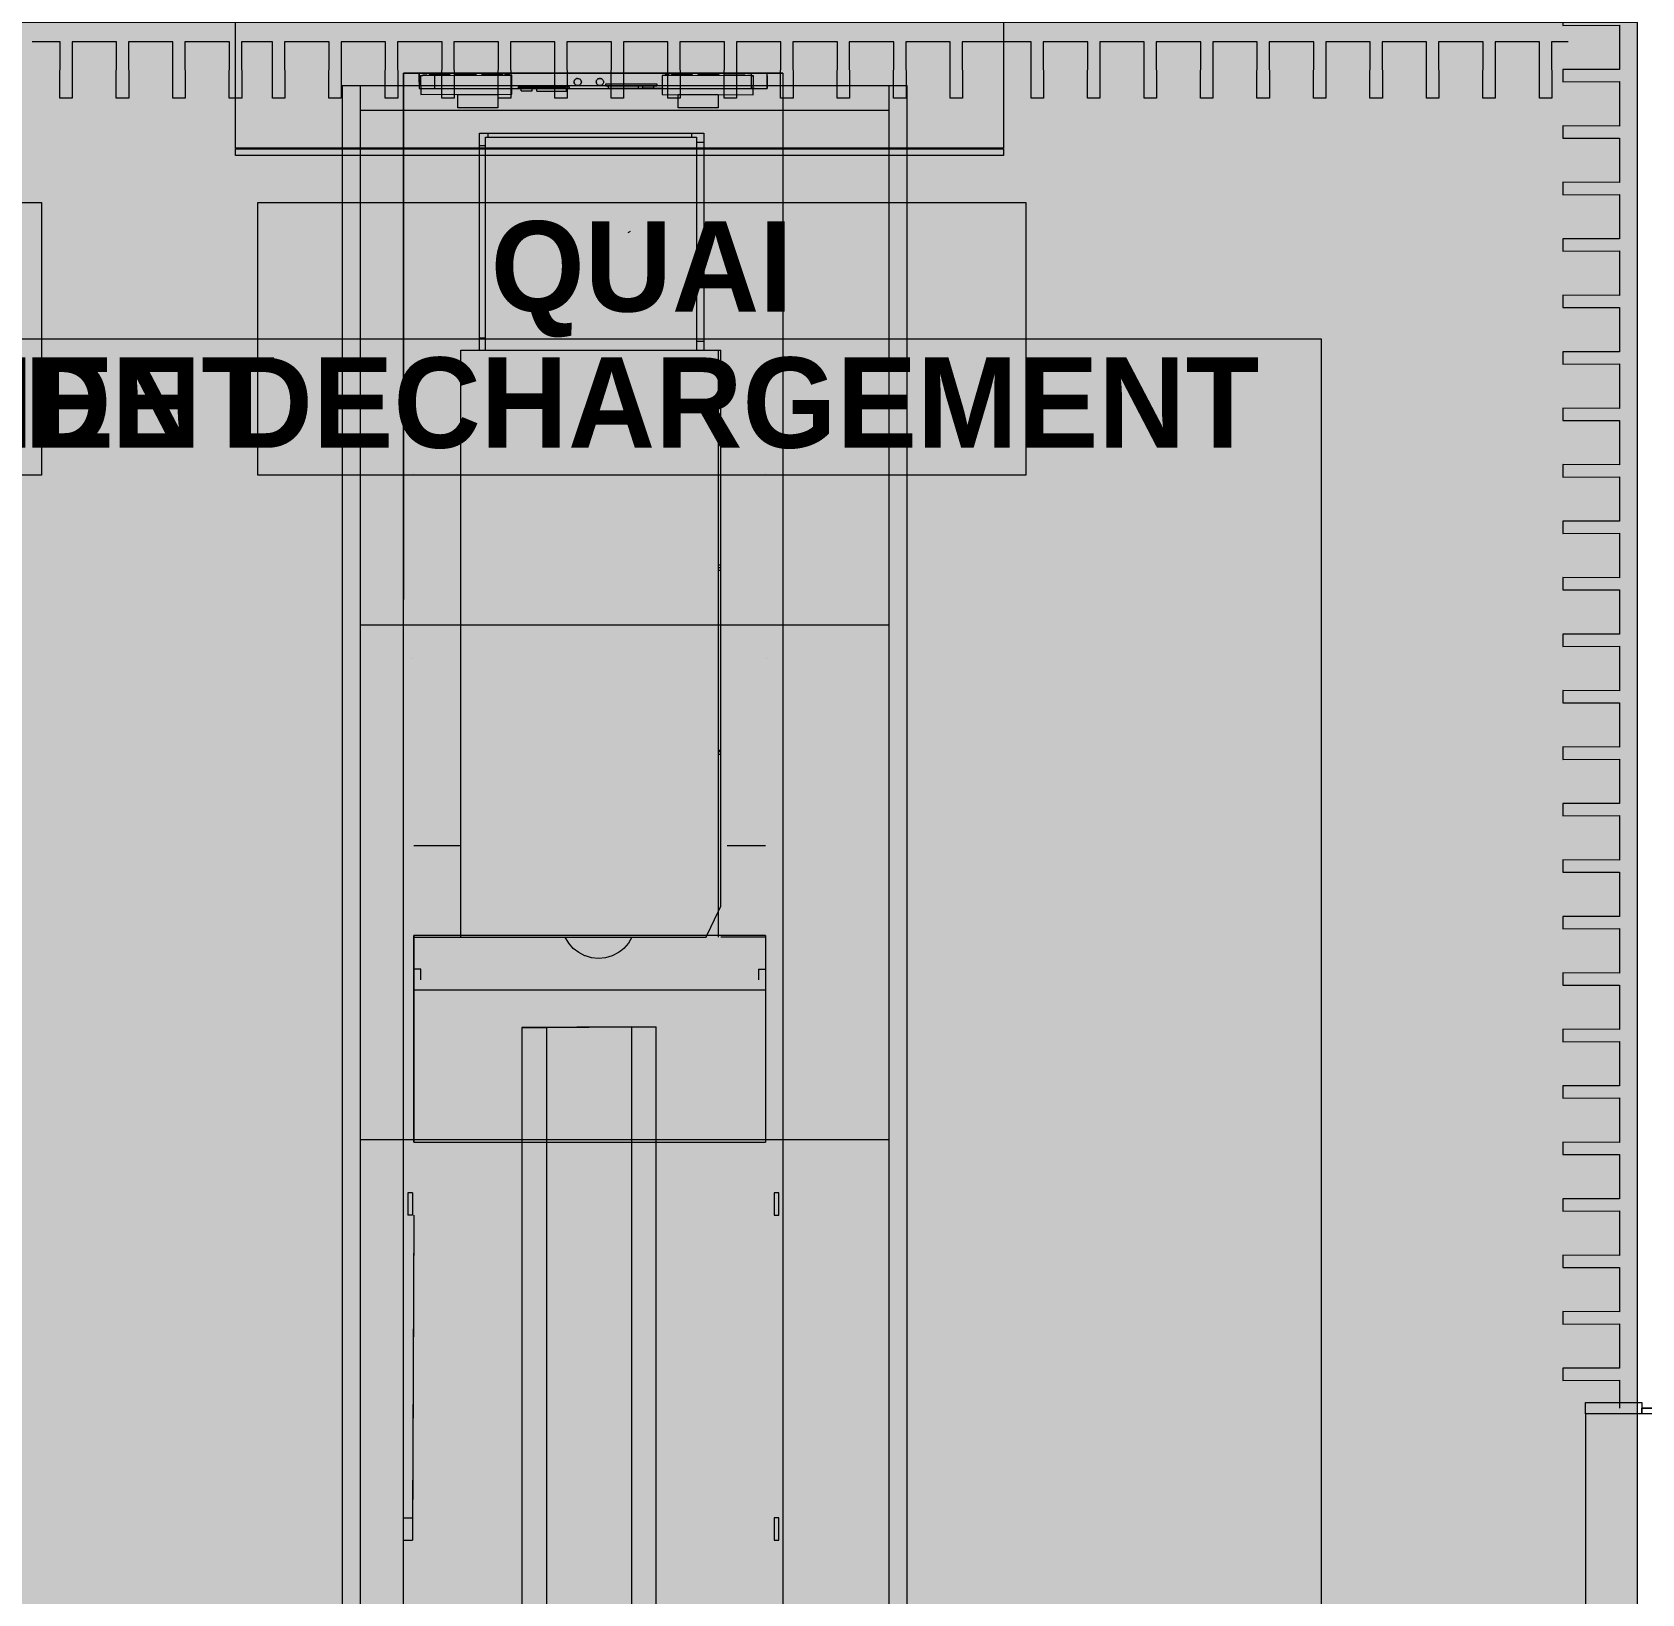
# Model space of a CAD drawing. Header units: millimetres. Extents: x -284281 to 1648660, y -821378 to -151356.
# Drawn here: x 212100 to 219225, y -195367 to -188453 of the extents above; entities that cross this region are included whole.
import ezdxf

# ---------------------------------------------------------------- set-up
doc = ezdxf.new("R2010")
doc.units = ezdxf.units.MM
doc.header["$MEASUREMENT"] = 0
doc.set_wipeout_variables(frame=1)
doc.linetypes.add('Traits', pattern=[282.222223, 141.111112, -141.111112])
doc.linetypes.add('Wipeout_Contour', pattern=[1000, 0, -1000])
for name, color, linetype in [('Cars', 7, 'Continuous'), ('Cotations - 1_100', 7, 'Continuous'), ('Fenêtres ARCHICAD', 7, 'Continuous'), ('Hachure', 7, 'Continuous'), ('Sols_ Dalles', 7, 'Continuous')]:
    doc.layers.add(name, color=color, linetype=linetype)
doc.styles.add('STYLE_GENERE_2', font='arial.ttf')
doc.styles.add('STYLE_GENERE_4', font='AGENCYB.TTF')
doc.dimstyles.new('STYLE_GENERE__1', dxfattribs={"dimtxt": 250, "dimasz": 190, "dimexe": 0.18, "dimexo": 0.0625, "dimgap": 0, "dimtad": 1, "dimtih": 1, "dimtoh": 1, "dimlfac": 0.001, "dimzin": 0, "dimdsep": 46, "dimtxsty": 'STYLE_GENERE_2', "dimblk": 'ARROWHEAD_6', "dimblk1": 'ARROWHEAD_6', "dimblk2": 'ARROWHEAD_6', "dimcen": 0.09, "dimse1": 1, "dimse2": 1, "dimclrd": 7, "dimclre": 7, "dimclrt": 7, "dimazin": 0, "dimtfac": 1, "dimtdec": 4, "dimtmove": 0, "dimatfit": 3, "dimfxl": 1, "dimtolj": 1, "dimtzin": 0, "dimarcsym": 0})

# ---------------------------------------------------------------- blocks, each defined once
blk = doc.blocks.new('Fenêtre 25_2')
at = {"layer": 'Fenêtres ARCHICAD', "color": 7, "linetype": 'Continuous', "lineweight": 5}
for p, q in [((-775, 480), (-825, 480)), ((-825, 480), (-825, 230)), ((-775, 480), (775, 480)), ((-775, 230), (-775, 480)), ((825, 480), (775, 480)), ((775, 480), (775, 230)), ((825, 230), (825, 480)), ((-825, 230), (-775, 230)), ((-825, 230), (-800, 230)), ((-825, 230), (-800, 230)), ((-775, 230), (-800, 230)), ((-800, 230), (-800, 0)), ((-800, 215), (-800, 230)), ((-800, 215), (-800, 230)), ((-800, 145), (-800, 215)), ((-800, 145), (-800, 215)), ((-800, 145), (-800, 215)), ((-800, 145), (-800, 215)), ((-775, 0), (-775, 230)), ((800, 230), (775, 230)), ((775, 230), (775, 0)), ((775, 230), (825, 230)), ((800, 0), (800, 230)), ((800, 215), (800, 230)), ((800, 215), (800, 230)), ((800, 230), (825, 230)), ((800, 230), (825, 230)), ((800, 145), (800, 215)), ((800, 145), (800, 215)), ((800, 145), (800, 215)), ((800, 145), (800, 215)), ((-800, 35), (-800, 145)), ((-800, 35), (-800, 145)), ((-800, 35), (-800, 145)), ((-800, 35), (-800, 145)), ((800, 35), (800, 145)), ((800, 35), (800, 145)), ((800, 35), (800, 145)), ((800, 35), (800, 145)), ((-800, 0), (-800, 35)), ((-800, 0), (-800, 35)), ((-800, 0), (-775, 0)), ((-800, -35), (-800, 0)), ((-800, -35), (-800, 0)), ((775, 0), (800, 0)), ((800, 0), (800, 35)), ((800, 0), (800, 35)), ((800, -35), (800, 0)), ((800, -35), (800, 0)), ((-800, -20), (800, -20)), ((-800, -50), (-800, -35)), ((-800, -50), (-800, -35)), ((-800, -50), (-800, -83.3)), ((800, -50), (800, -35)), ((800, -50), (800, -35)), ((800, -83.3), (800, -50)), ((-800, -83.3), (800, -83.3))]:
    blk.add_line(p, q, dxfattribs=at)
at = {"layer": 'Fenêtres ARCHICAD', "color": 7, "linetype": 'Traits', "lineweight": 5}
blk.add_line((-800, -50), (800, -50), dxfattribs=at)
at = {"color": 254, "linetype": 'Wipeout_Contour', "lineweight": 0, "ltscale": 3003.33026}
blk.add_wipeout([(-750, 0), (-750, -50), (750, -50), (750, 0)], dxfattribs=at).dxf.layer = 'Fenêtres ARCHICAD'
at = {"layer": 'Fenêtres ARCHICAD', "color": 7, "linetype": 'Continuous', "lineweight": 5}
for p, q in [((-800, 0), (-750, 0)), ((-750, 0), (-750, -50)), ((-750, 0), (750, 0)), ((750, -50), (750, 0)), ((750, 0), (800, 0)), ((-750, -50), (-800, -50)), ((-750, -25), (750, -25)), ((750, -50), (-750, -50)), ((800, -50), (750, -50))]:
    blk.add_line(p, q, dxfattribs=at)
blk = doc.blocks.new('Mur_4_1', base_point=(219225.5, -253395.6))
at = {"layer": 'Fenêtres ARCHICAD', "color": 7, "linetype": 'Continuous', "lineweight": 5, "xscale": -1, "zscale": 1000, "rotation": 90}
blk.add_blockref('Fenêtre 25_2', (219455.5, -195345.2), dxfattribs=at)
blk = doc.blocks.new('Loading-Equipment_Dock-shelters_NORSUD_Retractible-Gate')
at = {"color": 251, "linetype": 'Continuous', "lineweight": 5, "true_color": 0x5f5f5f, "flags": 128}
for points in [[(-1636.016, -30.00005), (-1635, -30.00005), (1635, -30.00005), (1636.016, -30.00005), (1641.756, -30.00005), (1647.626, -30.00005), (1653.553, -30.00005), (1659.454, -30.00005), (1665.239, -30.00005), (1670.814, -30.00005), (1676.084, -30.00005), (1680.962, -30.00005), (1685.37, -30.00005), (1689.244, -30.00005), (1692.538, -30.00005), (1695.224, -30.00005), (1697.296, -30.00005), (1698.762, -30.00005), (1699.648, -30.00005), (1700, -30.00005), (1699.992, 0), (1699.648, 0), (1698.762, 0), (1697.296, 0), (1695.224, 0), (1692.538, 0), (1689.244, 0), (1685.37, 0), (1680.962, 0), (1676.084, 0), (1670.814, 0), (1665.239, 0), (1659.454, 0), (1653.553, 0), (1647.626, 0), (1641.756, 0), (1636.016, 0), (1635, 0), (-1635, 0), (-1636.016, 0), (-1641.756, 0), (-1647.626, 0), (-1653.553, 0), (-1659.454, 0), (-1665.24, 0), (-1670.814, 0), (-1676.084, 0), (-1680.962, 0), (-1685.37, 0), (-1689.244, 0), (-1692.538, 0), (-1695.224, 0), (-1697.296, 0), (-1698.762, 0), (-1699.648, 0), (-1700, 0), (-1699.992, -30.00005), (-1699.648, -30.00005), (-1698.762, -30.00005), (-1697.296, -30.00005), (-1695.224, -30.00005), (-1692.538, -30.00005), (-1689.244, -30.00005), (-1685.37, -30.00005), (-1680.962, -30.00005), (-1676.084, -30.00005), (-1670.814, -30.00005), (-1665.24, -30.00005), (-1659.454, -30.00005), (-1653.553, -30.00005), (-1647.626, -30.00005), (-1641.756, -30.00005)], [(-1700, -596.3749), (1700, -596.3749), (1700, -33.00335), (-1700, -33.00335)]]:
    blk.add_lwpolyline(points, close=True, dxfattribs=at)
blk = doc.blocks.new('tir daf01')
at = {"layer": 'Cars', "color": 7, "linetype": 'Continuous', "lineweight": 13}
for p, q in [((11082.2, 1742.3), (1882.2, 1742.3)), ((4486.2, 1742.3), (4486.2, 1743.3)), ((4486.2, 1743.3), (6225.1, 1743.3)), ((4586.2, 1723.3), (4686.2, 1723.3)), ((4586.2, 1703.3), (4586.2, 1723.3)), ((4686.2, 1723.3), (4686.2, 1703.3)), ((6025.1, 1703.3), (6025.1, 1723.3)), ((6025.1, 1723.3), (6125.1, 1723.3)), ((6125.1, 1723.3), (6125.1, 1703.3)), ((6225.1, 1743.3), (6225.1, 1742.3)), ((11082.2, 1736), (11082.2, 1742.3)), ((11082.2, 1742.3), (11082.2, 62.3)), ((11082.2, 1706.5), (11082.2, 1718)), ((4686.2, 1703.3), (4586.2, 1703.3)), ((6125.1, 1703.3), (6025.1, 1703.3)), ((6349.7, 1181), (6349.7, 1664.4)), ((7024.2, 1664.4), (6349.7, 1664.4)), ((6349.7, 1664.4), (6349.7, 1664.4)), ((7024.2, 108.8), (7024.2, 1664.4)), ((7067.2, 1664.4), (7024.2, 1664.4)), ((7264.7, 1664.4), (7067.2, 1664.4)), ((7114.7, 1634.4), (7114.7, 1664.4)), ((7257.3, 1664.4), (7257.3, 1466.6)), ((7264.7, 1664.4), (7264.7, 1467.1)), ((7662.3, 1495.8), (7662.3, 1664.4)), ((7662.4, 1664.4), (7662.3, 1664.4)), ((7662.3, 1664.4), (7662.3, 1664.4)), ((8488.4, 1669.4), (8488.3, 1669.4)), ((8488.3, 1669.4), (8488.3, 1669.4)), ((9309.4, 1664.4), (9309.3, 1664.4)), ((9309.3, 1664.4), (9309.3, 1664.4)), ((11070.4, 1672.5), (11014.2, 1672.5)), ((11014.2, 1671.8), (11082.2, 1671.8)), ((11082.2, 1671.8), (11082.2, 1672.5)), ((11082.2, 1603), (11082.2, 1671.8)), ((7114.7, 1634.4), (7067.2, 1634.4)), ((10985.9, 1611), (11070.1, 1611.3)), ((10987.3, 1207.7), (10985.9, 1611)), ((11014.2, 1616.1), (11014.2, 1603)), ((11014.2, 1603), (11082.2, 1603)), ((11070.1, 1611.3), (11071.5, 1220.1)), ((11070.1, 1601.4), (11070.1, 1611.3)), ((11070.1, 1601.4), (11073.7, 1601.5)), ((11073.8, 1584.6), (11070.2, 1584.6)), ((11075.1, 1573.7), (11070.2, 1573.6)), ((11070.2, 1573.6), (11070.2, 1573.7)), ((11073.8, 1584.6), (11073.7, 1601.5)), ((11075.4, 1482.3), (11075.1, 1573.7)), ((11082.2, 200.8), (11082.2, 1603)), ((7257.3, 1456.4), (7264.7, 1456.4)), ((7264.7, 1467.1), (7264.7, 1466.6)), ((7264.7, 1466.6), (7264.7, 1456.4)), ((7264.7, 1456.4), (7264.7, 1405.8)), ((7264.7, 1405.8), (7372.1, 1456.4)), ((7264.7, 1456.4), (7372.1, 1456.4)), ((7372.1, 1456.4), (7393.8, 1466.6)), ((7372.1, 1456.4), (7662.3, 1456.4)), ((7393.8, 1466.6), (7662.3, 1466.6)), ((7662.3, 1466.6), (9855.2, 1466.6)), ((7662.3, 1456.4), (9855.2, 1456.4)), ((8067.3, 1456.4), (8067.3, 1466.6)), ((8079.3, 1456.4), (8079.3, 1466.6)), ((8083.3, 1466.6), (8083.3, 1456.4)), ((8881.3, 1456.4), (8881.3, 1466.6)), ((8893.3, 1456.4), (8893.3, 1466.6)), ((8904.3, 1466.6), (8904.3, 1456.4)), ((9702.3, 1456.4), (9702.3, 1466.6)), ((9714.3, 1456.4), (9714.3, 1466.6)), ((9714.3, 1456.4), (9714.3, 1466.6)), ((9855.2, 1456.4), (9855.2, 1466.6)), ((9855.2, 1391.2), (9855.2, 1456.4)), ((10929.1, 1455.2), (10929.1, 1278.2)), ((10987.1, 1455.2), (10929.1, 1455.2)), ((10987.1, 1278.2), (10987.1, 1455.2)), ((11070.6, 1482.3), (11075.4, 1482.3)), ((11075.8, 1458.7), (11070.6, 1458.7)), ((11076.1, 1367.4), (11075.8, 1458.7)), ((7257.3, 1402.4), (7264.7, 1405.8)), ((7257.3, 1073.5), (7257.3, 1402.4)), ((7264.7, 1405.8), (7264.7, 316.6)), ((9855.2, 1376.2), (9855.2, 1391.2)), ((10815.7, 1391.2), (9855.2, 1391.2)), ((9855.2, 1359.1), (9855.2, 1376.2)), ((9855.2, 425.7), (9855.2, 1359.1)), ((10798.5, 1359.1), (9855.2, 1359.1)), ((9894.8, 1359.1), (9894.8, 1391.2)), ((10776.1, 1359.1), (10776.1, 1391.2)), ((10798.5, 425.7), (10798.5, 1359.1)), ((10815.7, 398.6), (10815.7, 1391.2)), ((11071, 1367.4), (11076.1, 1367.4)), ((10815.7, 1337.5), (10798.5, 1337.5)), ((11075.9, 1340.1), (11071.1, 1340.1)), ((11076.2, 1248.8), (11075.9, 1340.1)), ((10929.1, 1278.2), (10987.1, 1278.2)), ((11014.2, 1211.9), (11014.2, 1100.6)), ((11071.4, 1248.7), (11076.2, 1248.8)), ((11075.6, 1236.9), (11071.4, 1236.9)), ((11075.7, 1220.1), (11071.5, 1220.1)), ((11071.5, 1220.1), (11071.5, 1208)), ((11075.7, 1220.1), (11075.6, 1236.9)), ((2061.3, 1181), (5557.2, 1181)), ((5557.2, 1181), (6025.1, 1181)), ((6025.1, 1181), (6349.7, 1181)), ((6349.7, 1072), (6349.7, 1181)), ((6349.7, 1181), (6860.3, 1181)), ((6860.3, 1072), (6860.3, 1181)), ((11071.5, 1208), (10987.3, 1207.7)), ((11015.2, 1170.6), (11015.2, 1122)), ((11015.2, 1170.6), (11026.2, 1170.6)), ((11026.2, 958.7), (11026.2, 1183.7)), ((11034.2, 1183.7), (11026.2, 1183.7)), ((11034.2, 958.7), (11034.2, 1183.7)), ((5557.2, 1072), (2061.3, 1072)), ((6025.1, 1072), (5557.2, 1072)), ((6349.7, 1072), (6025.1, 1072)), ((6349.7, 697.3), (6349.7, 1072)), ((6860.3, 1072), (6349.7, 1072)), ((6857.3, 697.3), (6860.3, 1072)), ((6860.3, 1072), (6857.3, 586.3)), ((7257.3, 1073.5), (7230.6, 1058.2)), ((7257.3, 778.5), (7257.3, 1073.5)), ((11014.2, 1106.4), (11014.2, 969.5)), ((11026.2, 1100.6), (11014.2, 1100.6)), ((11015.2, 1122), (11026.2, 1122)), ((7188.1, 1013.8), (7174, 986.4)), ((7195.2, 1022.7), (7188.1, 1013.8)), ((7207.2, 1038), (7195.2, 1022.7)), ((7230.6, 1058.2), (7207.2, 1038)), ((10380.5, 1065.2), (10374.8, 1055.3)), ((7165.3, 956.8), (7162.3, 926)), ((7174, 986.4), (7165.3, 956.8)), ((11014.2, 969.5), (11026.2, 969.5)), ((11026.2, 958.7), (11034.2, 958.7)), ((11027, 931.7), (11027.1, 932.6)), ((11027.5, 927.5), (11027.4, 928.5)), ((11027.5, 935.8), (11027.9, 936.7)), ((11029.1, 939.7), (11029.7, 940.4)), ((11031.6, 943), (11032.4, 943.5)), ((11035, 945.5), (11035.8, 945.9)), ((11038.8, 947.1), (11039.8, 947.2)), ((11043, 947.7), (11043.9, 947.5)), ((11047.1, 947.1), (11048, 946.7)), ((11051, 945.5), (11051.7, 944.9)), ((11054.3, 943), (11054.8, 942.2)), ((11056.8, 939.7), (11057.2, 938.8)), ((11058.4, 927.5), (11058, 926.6)), ((11058.4, 935.8), (11058.5, 934.9)), ((11059, 931.7), (11058.8, 930.7)), ((7162.3, 926), (7165.3, 895.3)), ((7165.3, 895.3), (7173.5, 867.5)), ((7173.5, 867.5), (7174, 865.7)), ((7174, 865.7), (7188.1, 838.3)), ((11029.1, 923.7), (11028.7, 924.5)), ((11031.6, 920.3), (11031.1, 921.1)), ((11035, 917.8), (11034.2, 918.4)), ((11038.8, 916.2), (11037.9, 916.6)), ((11043, 915.7), (11042, 915.8)), ((11047.1, 916.2), (11046.2, 916.1)), ((11051, 917.8), (11050.1, 917.4)), ((11054.3, 920.3), (11053.5, 919.8)), ((11056.8, 923.7), (11056.2, 922.9)), ((7188.1, 838.3), (7207.2, 814.1)), ((7207.2, 814.1), (7230.6, 793.9)), ((7230.6, 793.9), (7257.3, 778.5)), ((11002.2, 653.2), (11002.2, 784.3)), ((11002.2, 784.3), (11014.2, 784.3)), ((11022.2, 795.1), (11014.2, 795.1)), ((11022.2, 570.1), (11022.2, 795.1)), ((11027, 833.7), (11027.1, 834.6)), ((11027.5, 829.5), (11027.4, 830.5)), ((11027.5, 837.8), (11027.9, 838.7)), ((11029.1, 825.7), (11028.7, 826.5)), ((11029.1, 841.7), (11029.7, 842.4)), ((11031.6, 822.3), (11031.1, 823.1)), ((11031.6, 845), (11032.4, 845.5)), ((11035, 819.8), (11034.2, 820.4)), ((11035, 847.5), (11035.8, 847.9)), ((11038.8, 818.2), (11037.9, 818.6)), ((11038.8, 849.1), (11039.8, 849.2)), ((11043, 817.7), (11042, 817.8)), ((11043, 849.7), (11043.9, 849.5)), ((11047.1, 818.2), (11046.2, 818.1)), ((11047.1, 849.1), (11048, 848.7)), ((11051, 819.8), (11050.1, 819.4)), ((11051, 847.5), (11051.7, 846.9)), ((11054.3, 822.3), (11053.5, 821.8)), ((11054.3, 845), (11054.8, 844.2)), ((11056.8, 825.7), (11056.2, 824.9)), ((11056.8, 841.7), (11057.2, 840.8)), ((11058.4, 829.5), (11058, 828.6)), ((11058.4, 837.8), (11058.5, 836.9)), ((11059, 833.7), (11058.8, 832.7)), ((7257.3, 316.6), (7257.3, 778.5)), ((11014.2, 780.6), (11014.2, 570.1)), ((2061.3, 697.3), (5557.2, 697.3)), ((5557.2, 697.3), (6025.1, 697.3)), ((6025.1, 697.3), (6349.7, 697.3)), ((6349.7, 586.3), (6349.7, 697.3)), ((6349.7, 697.3), (6857.3, 697.3)), ((6857.3, 586.3), (6857.3, 697.3)), ((11002.2, 653.2), (11014.2, 653.2)), ((5557.2, 586.3), (2061.3, 586.3)), ((6025.1, 586.3), (5557.2, 586.3)), ((6349.7, 586.3), (6025.1, 586.3)), ((6349.7, 108.8), (6349.7, 586.3)), ((6857.3, 586.3), (6349.7, 586.3)), ((11003.2, 583.2), (11003.2, 631.8)), ((11003.2, 631.8), (11014.2, 631.8)), ((11003.2, 583.2), (11014.2, 583.2)), ((11022.2, 570.1), (11014.2, 570.1)), ((10987.1, 138.5), (10988.6, 541.9)), ((10988.6, 541.9), (11072.8, 541.6)), ((11071.4, 148.1), (11072.8, 541.6)), ((11072.7, 512.6), (11076.9, 512.6)), ((11077.5, 500.8), (11072.7, 500.8)), ((11077, 529.5), (11072.8, 529.5)), ((11076.9, 512.6), (11077, 529.5)), ((11077.2, 409.4), (11077.5, 500.8)), ((10798.5, 437.3), (10815.7, 437.3)), ((10987.1, 480.5), (10929.1, 480.5)), ((10929.1, 480.5), (10929.1, 303.5)), ((10987.1, 303.5), (10987.1, 480.5)), ((9855.2, 398.6), (9855.2, 425.7)), ((9855.2, 425.7), (10798.5, 425.7)), ((9855.2, 398.6), (10815.7, 398.6)), ((9855.2, 316.6), (9855.2, 398.6)), ((9909.2, 425.7), (9909.2, 398.6)), ((10761.7, 398.6), (10761.7, 425.7)), ((11077.4, 382.2), (11072.2, 382.2)), ((11077.2, 409.4), (11072.3, 409.5)), ((11077.1, 290.8), (11077.4, 382.2)), ((7257.3, 108.6), (7257.3, 316.6)), ((7257.3, 316.6), (7264.7, 316.6)), ((7264.7, 316.6), (7264.7, 108.6)), ((7264.7, 316.6), (7662.3, 316.6)), ((7662.3, 316.6), (9855.2, 316.6)), ((7662.3, 108.6), (7662.3, 316.6)), ((7662.4, 316.6), (7662.3, 316.6)), ((7662.3, 316.6), (7662.3, 316.6)), ((10929.1, 303.5), (10987.1, 303.5)), ((11077.1, 290.8), (11071.9, 290.8)), ((11076.7, 267.3), (11071.8, 267.3)), ((11076.4, 175.9), (11076.7, 267.3)), ((11014.2, 184.6), (11014.2, 200.8)), ((11014.2, 187.9), (11014.2, 200.8)), ((11014.2, 200.8), (11082.2, 200.8)), ((11014.2, 160.5), (11014.2, 184.6)), ((11071.4, 138.2), (11071.4, 148.1)), ((11075, 148.1), (11071.4, 148.1)), ((11076.4, 175.9), (11071.5, 175.9)), ((11071.5, 175.7), (11071.5, 175.9)), ((11075, 165), (11071.5, 165)), ((11075, 148.1), (11075, 165)), ((11082.2, 132), (11082.2, 200.8)), ((6025.1, 108.8), (4586.2, 102.3)), ((4586.2, 62.3), (4586.2, 102.3)), ((4686.2, 102.3), (4586.2, 102.3)), ((6025.1, 108.8), (4686.2, 102.3)), ((4686.2, 62.3), (4686.2, 102.3)), ((6025.1, 102.3), (6025.1, 82.3)), ((6125.1, 102.3), (6025.1, 102.3)), ((6125.1, 82.3), (6025.1, 82.3)), ((6125.1, 102.3), (6125.1, 82.3)), ((6349.7, 108.8), (7024.2, 108.8)), ((6349.7, 108.6), (6349.7, 108.8)), ((7024.2, 108.6), (6349.7, 108.6)), ((7067.2, 108.8), (7024.2, 108.6)), ((7024.2, 108.6), (7264.7, 108.6)), ((7067.2, 138.6), (7114.7, 138.6)), ((7264.7, 108.6), (7067.2, 108.8)), ((7114.7, 138.6), (7114.7, 108.8)), ((7264.7, 108.6), (7264.7, 108.6)), ((7662.4, 108.6), (7662.3, 108.6)), ((7662.3, 108.6), (7662.3, 108.6)), ((8488.3, 103.6), (8488.3, 103.6)), ((8488.3, 103.6), (8488.4, 103.6)), ((9309.3, 108.6), (9309.3, 108.6)), ((9309.3, 108.6), (9309.4, 108.6)), ((11071.4, 138.2), (10987.1, 138.5)), ((11042.4, 132), (11082.2, 132)), ((1882.2, 62.3), (11082.2, 62.3)), ((11082.2, 62.3), (8752, 62.3))]:
    blk.add_line(p, q, dxfattribs=at)
at = {"layer": 'Cars', "color": 7, "linetype": 'Continuous', "lineweight": 5}
for p, q in [((11082.2, 1742.3), (4212.5, 1742.3)), ((11082.2, 1736), (11082.2, 1742.3)), ((11082.2, 1718), (11082.2, 1736)), ((11082.2, 1706.5), (11082.2, 1718)), ((11014.2, 1671.9), (11014.2, 1672.5)), ((11014.2, 1672.5), (11070.4, 1672.5)), ((11014.2, 1616.1), (11014.2, 1671.9)), ((11070.4, 1672.5), (11082.2, 1672.5)), ((11082.2, 1672.5), (11082.2, 1706.5)), ((11014.2, 1211.9), (11014.2, 1616.1)), ((11014.2, 1106.4), (11014.2, 1211.9)), ((11014.2, 962.6), (11014.2, 1106.4)), ((11014.2, 780.6), (11014.2, 962.6)), ((11027.1, 932.6), (11027, 931.7)), ((11027, 931.7), (11027.4, 928.5)), ((11027.5, 935.8), (11027.1, 932.6)), ((11027.4, 928.5), (11027.5, 927.5)), ((11027.9, 936.7), (11027.5, 935.8)), ((11027.5, 927.5), (11028.7, 924.5)), ((11029.1, 939.7), (11027.9, 936.7)), ((11029.7, 940.4), (11029.1, 939.7)), ((11031.6, 943), (11029.7, 940.4)), ((11032.4, 943.5), (11031.6, 943)), ((11035, 945.5), (11032.4, 943.5)), ((11035.8, 945.9), (11035, 945.5)), ((11038.8, 947.1), (11035.8, 945.9)), ((11039.8, 947.2), (11038.8, 947.1)), ((11043, 947.7), (11039.8, 947.2)), ((11043.9, 947.5), (11043, 947.7)), ((11047.1, 947.1), (11043.9, 947.5)), ((11048, 946.7), (11047.1, 947.1)), ((11051, 945.5), (11048, 946.7)), ((11051.7, 944.9), (11051, 945.5)), ((11054.3, 943), (11051.7, 944.9)), ((11054.8, 942.2), (11054.3, 943)), ((11056.8, 939.7), (11054.8, 942.2)), ((11057.2, 938.8), (11056.8, 939.7)), ((11056.8, 923.7), (11058, 926.6)), ((11058.4, 935.8), (11057.2, 938.8)), ((11058, 926.6), (11058.4, 927.5)), ((11058.5, 934.9), (11058.4, 935.8)), ((11058.4, 927.5), (11058.8, 930.7)), ((11059, 931.7), (11058.5, 934.9)), ((11058.8, 930.7), (11059, 931.7)), ((11028.7, 924.5), (11029.1, 923.7)), ((11029.1, 923.7), (11031.1, 921.1)), ((11031.1, 921.1), (11031.6, 920.3)), ((11031.6, 920.3), (11034.2, 918.4)), ((11034.2, 918.4), (11035, 917.8)), ((11035, 917.8), (11037.9, 916.6)), ((11037.9, 916.6), (11038.8, 916.2)), ((11038.8, 916.2), (11042, 915.8)), ((11042, 915.8), (11043, 915.7)), ((11043, 915.7), (11046.2, 916.1)), ((11046.2, 916.1), (11047.1, 916.2)), ((11047.1, 916.2), (11050.1, 917.4)), ((11050.1, 917.4), (11051, 917.8)), ((11051, 917.8), (11053.5, 919.8)), ((11053.5, 919.8), (11054.3, 920.3)), ((11054.3, 920.3), (11056.2, 922.9)), ((11056.2, 922.9), (11056.8, 923.7)), ((11027.1, 834.6), (11027, 833.7)), ((11027, 833.7), (11027.4, 830.5)), ((11027.5, 837.8), (11027.1, 834.6)), ((11027.4, 830.5), (11027.5, 829.5)), ((11027.9, 838.7), (11027.5, 837.8)), ((11027.5, 829.5), (11028.7, 826.5)), ((11029.1, 841.7), (11027.9, 838.7)), ((11028.7, 826.5), (11029.1, 825.7)), ((11029.7, 842.4), (11029.1, 841.7)), ((11029.1, 825.7), (11031.1, 823.1)), ((11031.6, 845), (11029.7, 842.4)), ((11031.1, 823.1), (11031.6, 822.3)), ((11032.4, 845.5), (11031.6, 845)), ((11031.6, 822.3), (11034.2, 820.4)), ((11035, 847.5), (11032.4, 845.5)), ((11034.2, 820.4), (11035, 819.8)), ((11035.8, 847.9), (11035, 847.5)), ((11035, 819.8), (11037.9, 818.6)), ((11038.8, 849.1), (11035.8, 847.9)), ((11037.9, 818.6), (11038.8, 818.2)), ((11039.8, 849.2), (11038.8, 849.1)), ((11038.8, 818.2), (11042, 817.8)), ((11043, 849.7), (11039.8, 849.2)), ((11042, 817.8), (11043, 817.7)), ((11043.9, 849.5), (11043, 849.7)), ((11043, 817.7), (11046.2, 818.1)), ((11047.1, 849.1), (11043.9, 849.5)), ((11046.2, 818.1), (11047.1, 818.2)), ((11048, 848.7), (11047.1, 849.1)), ((11047.1, 818.2), (11050.1, 819.4)), ((11051, 847.5), (11048, 848.7)), ((11050.1, 819.4), (11051, 819.8)), ((11051.7, 846.9), (11051, 847.5)), ((11051, 819.8), (11053.5, 821.8)), ((11054.3, 845), (11051.7, 846.9)), ((11053.5, 821.8), (11054.3, 822.3)), ((11054.8, 844.2), (11054.3, 845)), ((11054.3, 822.3), (11056.2, 824.9)), ((11056.8, 841.7), (11054.8, 844.2)), ((11056.2, 824.9), (11056.8, 825.7)), ((11057.2, 840.8), (11056.8, 841.7)), ((11056.8, 825.7), (11058, 828.6)), ((11058.4, 837.8), (11057.2, 840.8)), ((11058, 828.6), (11058.4, 829.5)), ((11058.5, 836.9), (11058.4, 837.8)), ((11058.4, 829.5), (11058.8, 832.7)), ((11059, 833.7), (11058.5, 836.9)), ((11058.8, 832.7), (11059, 833.7)), ((11014.2, 477), (11014.2, 780.6)), ((11014.2, 187.9), (11014.2, 477)), ((11014.2, 184.6), (11014.2, 187.9)), ((11014.2, 160.5), (11014.2, 184.6)), ((11014.2, 132), (11014.2, 160.5)), ((11042.4, 132), (11014.2, 132)), ((11082.2, 132), (11042.4, 132)), ((11082.2, 121.6), (11082.2, 132)), ((11082.2, 86.5), (11082.2, 121.6)), ((11082.2, 80.6), (11082.2, 86.5)), ((11082.2, 62.3), (11082.2, 80.6)), ((1882.2, 62.3), (8752, 62.3)), ((8752, 62.3), (11082.2, 62.3))]:
    blk.add_line(p, q, dxfattribs=at)
blk = doc.blocks.new('Tôle profilée 25_13')
at = {"color": 7, "linetype": 'Continuous', "lineweight": 5}
for p, q in [((-250, 6134.7), (-250, 6122.5)), ((-250, 6122.5), (0, 6123.5)), ((0, 6123.5), (0, 5926.5)), ((-250, 5927.5), (-250, 5900)), ((0, 5926.5), (-250, 5927.5)), ((-250, 5900), (-250, 5872.5)), ((-250, 5872.5), (0, 5873.5)), ((0, 5873.5), (0, 5676.5)), ((-250, 5677.5), (-250, 5650)), ((0, 5676.5), (-250, 5677.5)), ((-250, 5650), (-250, 5622.5)), ((-250, 5622.5), (0, 5623.5)), ((0, 5623.5), (0, 5426.5)), ((-250, 5427.5), (-250, 5400)), ((0, 5426.5), (-250, 5427.5)), ((-250, 5400), (-250, 5372.5)), ((-250, 5372.5), (0, 5373.5)), ((0, 5373.5), (0, 5176.5)), ((-250, 5177.5), (-250, 5150)), ((0, 5176.5), (-250, 5177.5)), ((-250, 5150), (-250, 5122.5)), ((-250, 5122.5), (0, 5123.5)), ((0, 5123.5), (0, 4926.5)), ((-250, 4927.5), (-250, 4900)), ((0, 4926.5), (-250, 4927.5)), ((-250, 4900), (-250, 4872.5)), ((-250, 4872.5), (0, 4873.5)), ((0, 4873.5), (0, 4676.5)), ((-250, 4677.5), (-250, 4650)), ((0, 4676.5), (-250, 4677.5)), ((-250, 4650), (-250, 4622.5)), ((-250, 4622.5), (0, 4623.5)), ((0, 4623.5), (0, 4426.5)), ((-250, 4427.5), (-250, 4400)), ((0, 4426.5), (-250, 4427.5)), ((-250, 4400), (-250, 4372.5)), ((-250, 4372.5), (0, 4373.5)), ((0, 4373.5), (0, 4176.5)), ((-250, 4177.5), (-250, 4150)), ((0, 4176.5), (-250, 4177.5)), ((-250, 4150), (-250, 4122.5)), ((-250, 4122.5), (0, 4123.5)), ((0, 4123.5), (0, 3926.5)), ((-250, 3927.5), (-250, 3900)), ((0, 3926.5), (-250, 3927.5)), ((-250, 3900), (-250, 3872.5)), ((-250, 3872.5), (0, 3873.5)), ((0, 3873.5), (0, 3676.5)), ((-250, 3677.5), (-250, 3650)), ((0, 3676.5), (-250, 3677.5)), ((-250, 3650), (-250, 3622.5)), ((-250, 3622.5), (0, 3623.5)), ((0, 3623.5), (0, 3426.5)), ((-250, 3427.5), (-250, 3400)), ((0, 3426.5), (-250, 3427.5)), ((-250, 3400), (-250, 3372.5)), ((-250, 3372.5), (0, 3373.5)), ((0, 3373.5), (0, 3176.5)), ((-250, 3177.5), (-250, 3150)), ((0, 3176.5), (-250, 3177.5)), ((-250, 3150), (-250, 3122.5)), ((-250, 3122.5), (0, 3123.5)), ((0, 3123.5), (0, 2926.5)), ((-250, 2927.5), (-250, 2900)), ((0, 2926.5), (-250, 2927.5)), ((-250, 2900), (-250, 2872.5)), ((-250, 2872.5), (0, 2873.5)), ((0, 2873.5), (0, 2676.5)), ((-250, 2677.5), (-250, 2650)), ((0, 2676.5), (-250, 2677.5)), ((-250, 2650), (-250, 2622.5)), ((-250, 2622.5), (0, 2623.5)), ((0, 2623.5), (0, 2426.5)), ((-250, 2427.5), (-250, 2400)), ((0, 2426.5), (-250, 2427.5)), ((-250, 2400), (-250, 2372.5)), ((-250, 2372.5), (0, 2373.5)), ((0, 2373.5), (0, 2176.5)), ((-250, 2177.5), (-250, 2150)), ((0, 2176.5), (-250, 2177.5)), ((-250, 2150), (-250, 2122.5)), ((-250, 2122.5), (0, 2123.5)), ((0, 2123.5), (0, 1926.5)), ((-250, 1927.5), (-250, 1900)), ((0, 1926.5), (-250, 1927.5)), ((-250, 1900), (-250, 1872.5)), ((-250, 1872.5), (0, 1873.5)), ((0, 1873.5), (0, 1676.5)), ((-250, 1677.5), (-250, 1650)), ((0, 1676.5), (-250, 1677.5)), ((-250, 1650), (-250, 1622.5)), ((-250, 1622.5), (0, 1623.5)), ((0, 1623.5), (0, 1426.5)), ((-250, 1427.5), (-250, 1400)), ((0, 1426.5), (-250, 1427.5)), ((-250, 1400), (-250, 1372.5)), ((-250, 1372.5), (0, 1373.5)), ((0, 1373.5), (0, 1176.5)), ((-250, 1177.5), (-250, 1150)), ((0, 1176.5), (-250, 1177.5)), ((-250, 1150), (-250, 1122.5)), ((-250, 1122.5), (0, 1123.5)), ((0, 1123.5), (0, 926.5)), ((-250, 927.5), (-250, 900)), ((0, 926.5), (-250, 927.5)), ((-250, 900), (-250, 872.5)), ((-250, 872.5), (0, 873.5)), ((0, 873.5), (0, 676.5)), ((-250, 677.5), (-250, 650)), ((0, 676.5), (-250, 677.5)), ((-250, 650), (-250, 622.5)), ((-250, 622.5), (0, 623.5)), ((0, 623.5), (0, 426.5)), ((-250, 427.5), (-250, 400)), ((0, 426.5), (-250, 427.5)), ((-250, 400), (-250, 372.5)), ((-250, 372.5), (0, 373.5)), ((0, 373.5), (0, 176.5)), ((-250, 177.5), (-250, 150)), ((0, 176.5), (-250, 177.5)), ((-250, 150), (-250, 122.5)), ((-250, 122.5), (0, 123.5)), ((0, 123.5), (0, 0))]:
    blk.add_line(p, q, dxfattribs=at)
blk = doc.blocks.new('Tôle profilée 25_33')
at = {"color": 7, "linetype": 'Continuous', "lineweight": 5}
for p, q in [((-250, 927.5), (-250, 900)), ((0, 926.5), (-250, 927.5)), ((0, 942.2), (0, 926.5)), ((-250, 900), (-250, 872.5)), ((-250, 872.5), (0, 873.5)), ((0, 873.5), (0, 676.5)), ((-250, 677.5), (-250, 650)), ((0, 676.5), (-250, 677.5)), ((-250, 650), (-250, 622.5)), ((-250, 622.5), (0, 623.5)), ((0, 623.5), (0, 426.5)), ((-250, 427.5), (-250, 400)), ((0, 426.5), (-250, 427.5)), ((-250, 400), (-250, 372.5)), ((-250, 372.5), (0, 373.5)), ((0, 373.5), (0, 176.5)), ((-250, 177.5), (-250, 150)), ((0, 176.5), (-250, 177.5)), ((-250, 150), (-250, 122.5)), ((-250, 122.5), (0, 123.5)), ((0, 123.5), (0, 0))]:
    blk.add_line(p, q, dxfattribs=at)
blk = doc.blocks.new('Tôle profilée 25_34')
at = {"color": 7, "linetype": 'Continuous', "lineweight": 5}
for p, q in [((0, 2499.3), (0, 2426.5)), ((-250, 2427.5), (-250, 2400)), ((0, 2426.5), (-250, 2427.5)), ((-250, 2400), (-250, 2372.5)), ((-250, 2372.5), (0, 2373.5)), ((0, 2373.5), (0, 2176.5)), ((-250, 2177.5), (-250, 2150)), ((0, 2176.5), (-250, 2177.5)), ((-250, 2150), (-250, 2122.5)), ((-250, 2122.5), (0, 2123.5)), ((0, 2123.5), (0, 1926.5)), ((-250, 1927.5), (-250, 1900)), ((0, 1926.5), (-250, 1927.5)), ((-250, 1900), (-250, 1872.5)), ((-250, 1872.5), (0, 1873.5)), ((0, 1873.5), (0, 1676.5)), ((-250, 1677.5), (-250, 1650)), ((0, 1676.5), (-250, 1677.5)), ((-250, 1650), (-250, 1622.5)), ((-250, 1622.5), (0, 1623.5)), ((0, 1623.5), (0, 1426.5)), ((-250, 1427.5), (-250, 1400)), ((0, 1426.5), (-250, 1427.5)), ((-250, 1400), (-250, 1372.5)), ((-250, 1372.5), (0, 1373.5)), ((0, 1373.5), (0, 1176.5)), ((-250, 1177.5), (-250, 1150)), ((0, 1176.5), (-250, 1177.5)), ((-250, 1150), (-250, 1122.5)), ((-250, 1122.5), (0, 1123.5)), ((0, 1123.5), (0, 926.5)), ((-250, 927.5), (-250, 900)), ((0, 926.5), (-250, 927.5)), ((-250, 900), (-250, 872.5)), ((-250, 872.5), (0, 873.5)), ((0, 873.5), (0, 676.5)), ((-250, 677.5), (-250, 650)), ((0, 676.5), (-250, 677.5)), ((-250, 650), (-250, 622.5)), ((-250, 622.5), (0, 623.5)), ((0, 623.5), (0, 426.5)), ((-250, 427.5), (-250, 400)), ((0, 426.5), (-250, 427.5)), ((-250, 400), (-250, 372.5)), ((-250, 372.5), (0, 373.5)), ((0, 373.5), (0, 176.5)), ((-250, 177.5), (-250, 150)), ((0, 176.5), (-250, 177.5)), ((-250, 150), (-250, 122.5)), ((-250, 122.5), (0, 123.5)), ((0, 123.5), (0, 0))]:
    blk.add_line(p, q, dxfattribs=at)
blk = doc.blocks.new('Truck Elev 02 16')
at = {"layer": 'Cars', "color": 25, "linetype": 'Continuous', "lineweight": 5, "true_color": 0x9a6861}
for p, q in [((-3393.4, 1250.1), (-15000.1, 1250.1)), ((-15000.1, 1250.1), (-15000.1, -1250.1)), ((-3393.4, 1170.6), (-15000.1, 1170.6)), ((-14892.5, -1170.6), (-14892.5, 1170.6)), ((-12614.2, -1170.6), (-12614.2, 1170.6)), ((-10335.9, -1170.6), (-10335.9, 1170.6)), ((-15000.1, -1170.6), (-3393.4, -1170.6)), ((-15000.1, -1250.1), (-3393.4, -1250.1))]:
    blk.add_line(p, q, dxfattribs=at)
blk = doc.blocks.new('Tôle profilée 25_47')
at = {"color": 7, "linetype": 'Continuous', "lineweight": 5}
for p, q in [((0, 3358.7), (0, 3176.5)), ((-250, 3177.5), (-250, 3150)), ((0, 3176.5), (-250, 3177.5)), ((-250, 3150), (-250, 3122.5)), ((-250, 3122.5), (0, 3123.5)), ((0, 3123.5), (0, 2926.5)), ((-250, 2927.5), (-250, 2900)), ((0, 2926.5), (-250, 2927.5)), ((-250, 2900), (-250, 2872.5)), ((-250, 2872.5), (0, 2873.5)), ((0, 2873.5), (0, 2676.5)), ((-250, 2677.5), (-250, 2650)), ((0, 2676.5), (-250, 2677.5)), ((-250, 2650), (-250, 2622.5)), ((-250, 2622.5), (0, 2623.5)), ((0, 2623.5), (0, 2426.5)), ((-250, 2427.5), (-250, 2400)), ((0, 2426.5), (-250, 2427.5)), ((-250, 2400), (-250, 2372.5)), ((-250, 2372.5), (0, 2373.5)), ((0, 2373.5), (0, 2176.5)), ((-250, 2177.5), (-250, 2150)), ((0, 2176.5), (-250, 2177.5)), ((-250, 2150), (-250, 2122.5)), ((-250, 2122.5), (0, 2123.5)), ((0, 2123.5), (0, 1926.5)), ((-250, 1927.5), (-250, 1900)), ((0, 1926.5), (-250, 1927.5)), ((-250, 1900), (-250, 1872.5)), ((-250, 1872.5), (0, 1873.5)), ((0, 1873.5), (0, 1676.5)), ((-250, 1677.5), (-250, 1650)), ((0, 1676.5), (-250, 1677.5)), ((-250, 1650), (-250, 1622.5)), ((-250, 1622.5), (0, 1623.5)), ((0, 1623.5), (0, 1426.5)), ((-250, 1427.5), (-250, 1400)), ((0, 1426.5), (-250, 1427.5)), ((-250, 1400), (-250, 1372.5)), ((-250, 1372.5), (0, 1373.5)), ((0, 1373.5), (0, 1176.5)), ((-250, 1177.5), (-250, 1150)), ((0, 1176.5), (-250, 1177.5)), ((-250, 1150), (-250, 1122.5)), ((-250, 1122.5), (0, 1123.5)), ((0, 1123.5), (0, 926.5)), ((-250, 927.5), (-250, 900)), ((0, 926.5), (-250, 927.5)), ((-250, 900), (-250, 872.5)), ((-250, 872.5), (0, 873.5)), ((0, 873.5), (0, 676.5)), ((-250, 677.5), (-250, 650)), ((0, 676.5), (-250, 677.5)), ((-250, 650), (-250, 622.5)), ((-250, 622.5), (0, 623.5)), ((0, 623.5), (0, 426.5)), ((-250, 427.5), (-250, 400)), ((0, 426.5), (-250, 427.5)), ((-250, 400), (-250, 372.5)), ((-250, 372.5), (0, 373.5)), ((0, 373.5), (0, 176.5)), ((-250, 177.5), (-250, 150)), ((0, 176.5), (-250, 177.5)), ((-250, 150), (-250, 122.5)), ((-250, 122.5), (0, 123.5)), ((0, 123.5), (0, 0))]:
    blk.add_line(p, q, dxfattribs=at)
blk = doc.blocks.new('*D469')
at = {"layer": 'Cotations - 1_100', "color": 7, "linetype": 'Continuous', "lineweight": 5, "transparency": 16777216}
for p, q in [((218925.5, -177833.1), (218925.5, -177458.1)), ((219505.5, -177833.1), (219505.5, -177458.1)), ((219025.5, -177545.6), (218825.5, -177745.6)), ((219605.5, -177545.6), (219405.5, -177745.6)), ((218925.5, -177645.6), (219505.5, -177645.6))]:
    blk.add_line(p, q, dxfattribs=at)
blk = doc.blocks.new('ARROWHEAD_6')
at = {"color": 0, "linetype": 'Continuous', "lineweight": 0}
for p, q in [((-0.5, -0.5), (0.5, 0.5)), ((0, 0), (-1, 0))]:
    blk.add_line(p, q, dxfattribs=at)

msp = doc.modelspace()

# ---------------------------------------------------------------- hatches: boundary and pattern name
at = {"linetype": 'Continuous', "lineweight": 0, "true_color": 0x6f6f6f}
h = msp.add_hatch(color=8, dxfattribs=at)
h.paths.add_polyline_path([(141848.4421, -295062.57111), (269220.82107, -293826.86817), (269220.82107, -270902.73426), (268763.04853, -270902.73426), (254213.59981, -271040.57524), (254213.59981, -163437.63526), (153156.19977, -163437.63526), (153156.19977, -271040.57524), (153182.9625, -271040.57014), (153183.14559, -272000.51417, -0.4094273642), (149183.68145, -275935.04226), (141848.4421, -275935.04226)])
h.paths.add_polyline_path([(158435.58359, -260639.95299), (155145.58359, -260639.95299), (155145.58359, -248364.9528), (155145.58359, -243089.97435), (155145.58359, -242189.97435), (158435.58359, -242189.97435)], flags=0)
h.paths.add_polyline_path([(161503.43335, -171995.57011), (161503.43335, -193810.57122), (161503.43335, -230015.57011), (161503.43335, -260810.57129), (196775.04197, -260810.57129), (196775.04197, -222495.57011), (186955.54197, -222495.57011), (186955.54197, -218295.57011), (196754.55038, -218295.57011), (196754.55038, -208495.57004), (196754.55038, -204495.57011), (193355.54197, -204495.57011), (193355.54197, -195161.53481), (195576.03357, -195161.53481), (195576.03357, -189810.57129), (217850.06795, -189810.57129), (217850.06795, -262266.88531), (245610.04479, -262266.88531), (245610.04479, -253395.57129), (245626.03357, -253395.57129), (246426.03357, -253395.57129), (247826.03357, -253395.57129), (247826.03357, -248005.57129), (247826.03357, -246605.57129), (245626.03357, -246605.57129), (245610.04479, -246605.57129), (245610.04479, -171995.57011), (212806.27958, -171995.57011)], flags=0)
h.paths.add_polyline_path([(162737.04244, -269433.91257, -0.0903186603), (162858.77258, -268727.62319, -0.2014487277), (163912.63869, -267592.73981, -0.1042114453), (164718.00561, -267415.05524), (165317.97869, -267409.37112, -0.1040446075), (166125.35422, -267571.24421, -0.2382554567), (167284.25653, -268953.31764, -0.0551886218), (167336.83602, -269390.33428), (167338.93075, -269611.43843), (167351.04633, -270890.26697), (167092.5827, -271892.76052, -0.2679491924), (165370.08316, -272909.1243), (164770.11009, -272914.80843, -0.1937174639), (163379.25202, -272370.18517, -0.0705687558), (163028.66346, -271931.26196, -0.1316524976), (162751.25276, -270933.84526)], flags=0)
h.paths.add_polyline_path([(175327.75206, -275599.00212, -0.4157910988), (173316.98603, -273599.0311), (173316.98603, -273452.05237), (173330.48786, -267377.82411, -0.3805567013), (175316.98603, -265609.82626), (175394.71409, -265609.82626), (175394.71409, -270609.82626), (190394.71409, -270609.82626), (190394.71409, -265609.82626), (195356.19118, -265609.82626, -0.4142135624), (196856.19118, -267109.82626), (196856.19118, -273660.69924, -0.3455016121), (195137.28541, -275433.43196)], flags=0)
h.paths.add_polyline_path([(205510.09252, -271504.08297, -0.1344739343), (205230.94767, -270484.93746), (205230.94767, -268984.93746, -0.4142135624), (207230.94767, -266984.93746), (207830.94767, -266984.93746, -0.4142135624), (209830.94767, -268984.93746), (209830.94767, -270484.93746, -0.1288203455), (209574.03043, -271465.58136, -0.2709362909), (207830.94767, -272484.93746), (207230.94767, -272484.93746, -0.2649799965)], flags=0)
h.paths.add_polyline_path([(217862.68721, -273329.32486), (217869.94938, -267730.33623, -0.0985615086), (218100.71805, -266943.72092), (218117.68082, -266951.54513, -0.2588490016), (219955.479, -265605.82722), (219953.14148, -265587.29374), (220637.56856, -265587.29374), (220637.56856, -265687.29374), (220637.56856, -270687.29374), (250537.56856, -270687.29374), (250537.56856, -265687.29374), (252208.00356, -265687.29374), (254186.29382, -265687.29374), (254186.29382, -267687.29374), (254186.29382, -271062.25464, 0.001345761), (254186.3228, -271073.02067), (254197.20856, -273095.23292, -0.4142135624), (252208.00356, -275105.96997), (243484.53401, -275105.96997, -0.0051889555), (243431.43827, -275116.10287), (235447.992, -275196.19066), (220071.01237, -275253.23979, -0.3865533313), (217873.0891, -273475.38502, -0.0251892193)], flags=0)
at = {"layer": 'Sols_ Dalles', "linetype": 'Continuous', "lineweight": 0, "true_color": 0x2e271c}
msp.add_hatch(color=250, dxfattribs=at).paths.add_polyline_path([(161503.43335, -171995.57011), (161503.43335, -230015.57011), (161503.43335, -260810.57129), (196775.04197, -260810.57129), (196775.04197, -260795.57129), (196775.04197, -258649.98223), (196775.04197, -258010.55782), (196775.04197, -222495.57011), (186955.54197, -222495.57011), (186955.54197, -218295.57011), (196754.55038, -218295.57011), (196754.55038, -204495.57011), (193355.54197, -204495.57011), (193355.54197, -195161.53481), (195576.03357, -195161.53481), (195576.03357, -189810.57129), (217805.54197, -189810.57129), (217805.54197, -253395.57011), (217805.54197, -253415.57129), (219205.54197, -253415.57129), (219205.54197, -253395.57011), (219205.54197, -188410.57129), (191955.54197, -188410.57129), (191955.54197, -190035.07573), (194140.4759, -190023.06089), (194160.9675, -193749.51998), (191976.03357, -193761.53481), (191955.54197, -200380.57011), (191955.54197, -205895.57011), (195354.55038, -205895.57011), (195354.55038, -216895.57011), (185555.54197, -216895.57011), (185555.54197, -223895.57011), (195354.55038, -223895.57011), (195354.55038, -258649.98223), (195354.55038, -259410.57129), (163990.22193, -259410.57129), (162860.68142, -259410.57129), (162860.68142, -231415.57011), (162860.68142, -173395.57011), (244226.03357, -173395.57011), (244226.03357, -248005.57129), (245626.03357, -248005.57129), (246426.03357, -248005.57129), (246426.03357, -251817.03038), (245610.04479, -251817.03038), (244211.03357, -251817.03038), (244211.03357, -253395.57129), (246426.03357, -253395.57129), (247826.03357, -253395.57129), (247826.03357, -248005.57129), (247826.03357, -246605.57129), (245626.03357, -246605.57129), (245626.03357, -171995.57011)])

# ---------------------------------------------------------------- linework, layer by layer
at = {"layer": 'Hachure', "color": 7, "linetype": 'Continuous', "lineweight": 5, "flags": 128}
for points in [[(208741.36172, -189207.32629), (212141.30469, -189207.32629), (212141.30469, -190413.81629), (208741.36172, -190413.81629)], [(213098.23999, -189207.32629), (216498.18295, -189207.32629), (216498.18295, -190413.81629), (213098.23999, -190413.81629)]]:
    msp.add_lwpolyline(points, close=True, dxfattribs=at)
at = {"layer": 'Sols_ Dalles', "color": 250, "linetype": 'Continuous', "lineweight": 5, "true_color": 0x1f1f1f}
for points in [[(219205.54197, -253395.57011), (219205.54197, -188410.57129), (191955.54197, -188410.57129), (191955.54197, -200380.57011), (191955.54197, -205895.57011), (195354.55038, -205895.57011), (195354.55038, -216895.57011), (185555.54197, -216895.57011), (185555.54197, -223895.57011), (195354.55038, -223895.57011), (195354.55038, -258649.98223)], [(195576.03357, -189810.57129), (217805.54197, -189810.57129), (217805.54197, -253395.57011)]]:
    msp.add_lwpolyline(points, dxfattribs=at)

# ---------------------------------------------------------------- block references
at = {"color": 251, "linetype": 'Continuous', "lineweight": 5, "true_color": 0x5f5f5f, "xscale": -1, "zscale": 1000, "rotation": 180}
msp.add_blockref('Loading-Equipment_Dock-shelters_NORSUD_Retractible-Gate', (214699.57654, -188999.34186), dxfattribs=at)
at = {"color": 7, "linetype": 'Continuous', "lineweight": 5, "xscale": -1, "zscale": 1000, "rotation": 270}
for name, p in [('Tôle profilée 25_33', (212099.57654, -188495.57011)), ('Tôle profilée 25_47', (213040.39563, -188495.57011)), ('Tôle profilée 25_34', (216399.11832, -188495.57011))]:
    msp.add_blockref(name, p, dxfattribs=at)
at = {"layer": 'Cars', "color": 7, "linetype": 'Continuous', "lineweight": 20, "xscale": -1, "zscale": 1000, "rotation": 270}
msp.add_blockref('tir daf01', (213681.01259, -199716.52777), dxfattribs=at)
at = {"layer": 'Cars', "color": 7, "linetype": 'Continuous', "lineweight": 5, "zscale": 1000, "rotation": 269.9999999999999}
msp.add_blockref('Truck Elev 02 16', (214722.22004, -203691.28003), dxfattribs=at)

# ---------------------------------------------------------------- texts
at = {"layer": 'Hachure', "color": 14, "linetype": 'Continuous', "lineweight": 5, "true_color": 0xa40f02, "char_height": 400, "attachment_point": 5, "line_spacing_factor": 0.904865, "style": 'STYLE_GENERE_4'}
for insert in [(210441.3332, -189794.35332), (214798.21147, -189794.35332)]:
    msp.add_mtext('\\A1;{\\pqc;\\fAgency FB|b1|i0|c0|p34;QUAI \\P\\pqc;\\fAgency FB|b1|i0|c0|p34;DE DECHARGEMENT}', dxfattribs=dict(at, insert=insert))

# ---------------------------------------------------------------- next in the draw order: block references
at = {"color": 7, "lineweight": 5}
msp.add_blockref('Mur_4_1', (219225.54197, -253395.57129), dxfattribs=at)

# ---------------------------------------------------------------- next in the draw order: block references
at = {"color": 7, "linetype": 'Continuous', "lineweight": 5, "zscale": 1000}
msp.add_blockref('Tôle profilée 25_13', (219126.03357, -194545.23439), dxfattribs=at)

# ---------------------------------------------------------------- next in the draw order: dimensions: what is measured, and where the dimension line sits
at = {"layer": 'Cotations - 1_100', "color": 7, "linetype": 'Continuous', "lineweight": 5}
dim = msp.add_linear_dim(base=(219505.54197, -177645.56191), p1=(218925.54197, -180905.40343), p2=(219505.54197, -213397.84995), dimstyle='STYLE_GENERE__1', dxfattribs=at)
dim.commit()
dim.dimension.update_dxf_attribs({"geometry": '*D469', "text_midpoint": (218485.10322, -177470.56191), "dimtype": 160})

doc.saveas('drawing.dxf')
